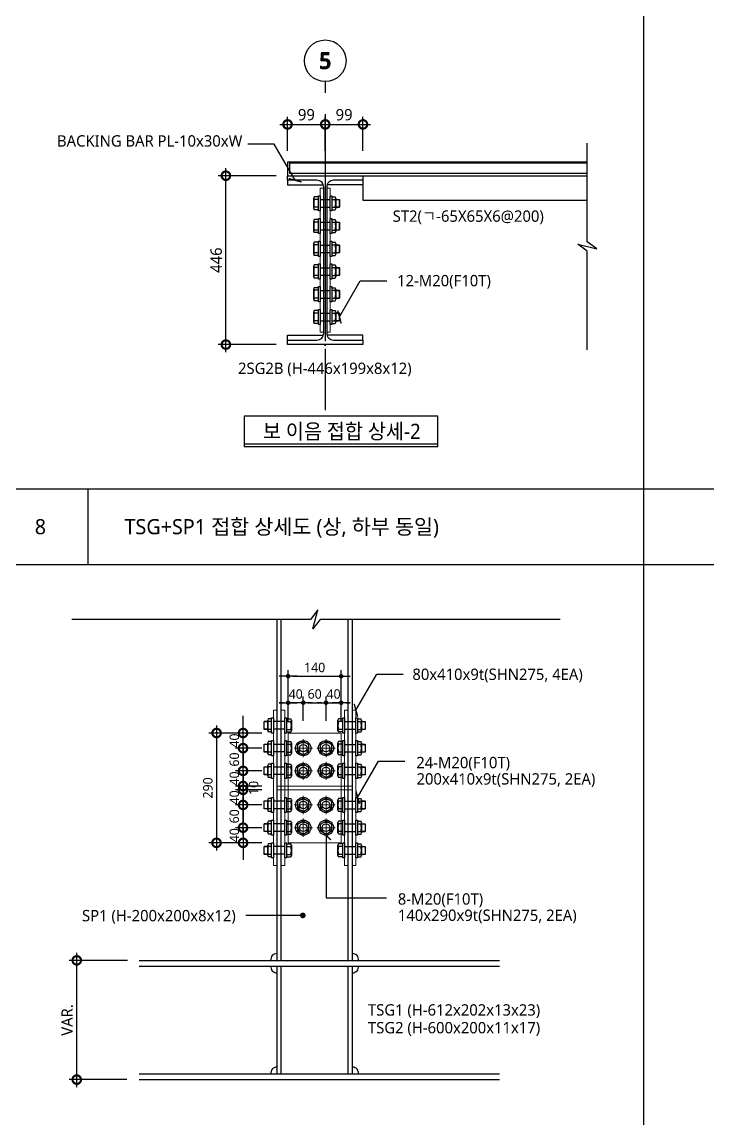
# Model space of a CAD drawing. Header units: millimetres. Extents: x 163207 to 170859, y 1699 to 7219.
# Drawn here: x 165001 to 166812, y 1699 to 4612 of the extents above; entities that cross this region are included whole.
import ezdxf
from ezdxf.enums import TextEntityAlignment as Align
from ezdxf.lldxf.tags import DXFTag

# ---------------------------------------------------------------- set-up
doc = ezdxf.new("R2010")
doc.units = ezdxf.units.MM
doc.header["$LTSCALE"] = 10
doc.linetypes.add('CEN', pattern=[62, 60, -1, 0, -1])
doc.layers.get('DEFPOINTS').update_dxf_attribs({"color": 137})
for name, color, linetype in [('0-S-col', 4, 'Continuous'), ('10-3DIM', 3, 'Continuous'), ('1CEN', 1, 'CEN'), ('3STL', 3, 'Continuous'), ('A-ELE9', 9, 'Continuous'), ('AA-XXXX', 2, 'Continuous'), ('AS-STEL', 2, 'Continuous'), ('CSA_STEEL', 4, 'Continuous'), ('DIM', 7, 'Continuous'), ('DIM-INT', 7, 'Continuous'), ('ELE-5', 5, 'Continuous'), ('ELE-8', 8, 'Continuous'), ('FI', 6, 'Continuous'), ('FORM', 7, 'Continuous'), ('SYM', 6, 'Continuous'), ('SYM-BUB', 3, 'Continuous'), ('SYM-LEAD', 6, 'Continuous'), ('TEXT', 3, 'Continuous'), ('TEXT-title', 2, 'Continuous')]:
    doc.layers.add(name, color=color, linetype=linetype)
for name, color, linetype, lineweight in [('Anchor Bolt-Center', 16, 'DASHDOTDOT0', 0), ('Plate', 3, 'Continuous', 0), ('Steel-Hidden', 2, 'DASHED0', 0)]:
    doc.layers.add(name, color=color, linetype=linetype, lineweight=lineweight)
doc.styles.add('$0$스타일1', font='malgun.ttf')
doc.styles.add('Cell Head', font='malgun.ttf')
doc.styles.add('HB-tx', font='malgun.ttf', dxfattribs={"width": 0.95})
doc.styles.add('s1', font='malgun.ttf')
doc.styles.add('스타일1', font='malgun.ttf')
doc.styles.add('스타일2', font='malgunbd.ttf')
tags = doc.linetypes.add('DASHDOTDOT0', pattern=[1, 0.3, -0.23, 0, -0.24, 0, -0.23]).pattern_tags.tags
tags[14:15] = [DXFTag(74, 4), DXFTag(75, 0), DXFTag(340, '0'), DXFTag(46, 0.0), DXFTag(50, 0.0), DXFTag(44, 0.0), DXFTag(45, 0.0)]
tags[12:13] = [DXFTag(74, 4), DXFTag(75, 0), DXFTag(340, '0'), DXFTag(46, 0.0), DXFTag(50, 0.0), DXFTag(44, 0.0), DXFTag(45, 0.0)]
tags[10:11] = [DXFTag(74, 4), DXFTag(75, 0), DXFTag(340, '0'), DXFTag(46, 0.0), DXFTag(50, 0.0), DXFTag(44, 0.0), DXFTag(45, 0.0)]
tags[8:9] = [DXFTag(74, 4), DXFTag(75, 0), DXFTag(340, '0'), DXFTag(46, 0.0), DXFTag(50, 0.0), DXFTag(44, 0.0), DXFTag(45, 0.0)]
tags[6:7] = [DXFTag(74, 4), DXFTag(75, 0), DXFTag(340, '0'), DXFTag(46, 0.0), DXFTag(50, 0.0), DXFTag(44, 0.0), DXFTag(45, 0.0)]
tags[4:5] = [DXFTag(74, 4), DXFTag(75, 0), DXFTag(340, '0'), DXFTag(46, 0.0), DXFTag(50, 0.0), DXFTag(44, 0.0), DXFTag(45, 0.0)]
tags = doc.linetypes.add('DASHED0', pattern=[1, 0.5, -0.5]).pattern_tags.tags
tags[6:7] = [DXFTag(74, 4), DXFTag(75, 0), DXFTag(340, '0'), DXFTag(46, 0.0), DXFTag(50, 0.0), DXFTag(44, 0.0), DXFTag(45, 0.0)]
tags[4:5] = [DXFTag(74, 4), DXFTag(75, 0), DXFTag(340, '0'), DXFTag(46, 0.0), DXFTag(50, 0.0), DXFTag(44, 0.0), DXFTag(45, 0.0)]
doc.dimstyles.new('10_GAUN_S', dxfattribs={"dimscale": 100, "dimtxt": 2.5, "dimasz": 1.2, "dimexe": 1.6, "dimexo": 3.2, "dimgap": 1, "dimtad": 1, "dimdec": 0, "dimzin": 0, "dimdsep": 46, "dimtxsty": '스타일1', "dimblk": 'DOT_L', "dimcen": 1, "dimdle": 2, "dimclrd": 7, "dimclre": 7, "dimclrt": 256, "dimadec": 0, "dimazin": 0, "dimtfac": 1, "dimtdec": 0, "dimtix": 1, "dimtmove": 2, "dimatfit": 3, "dimldrblk": 'DOT_L', "dimfxl": 1, "dimtolj": 1, "dimtzin": 0, "dimarcsym": 0})
doc.dimstyles.new('CJA', dxfattribs={"dimscale": 300, "dimtxt": 2.7, "dimasz": 1, "dimexe": 2, "dimexo": 3, "dimgap": 1, "dimtad": 1, "dimdec": 0, "dimzin": 1, "dimdsep": 46, "dimlunit": 6, "dimtxsty": '$0$스타일1', "dimblk": 'CJDOT', "dimcen": 0.09, "dimdle": 1, "dimclrd": 256, "dimclre": 256, "dimclrt": 3, "dimadec": 0, "dimazin": 0, "dimtfac": 1, "dimtdec": 0, "dimtix": 1, "dimtmove": 2, "dimatfit": 3, "dimldrblk": 'CJDOT', "dimfxl": 1, "dimtolj": 1, "dimtzin": 1, "dimarcsym": 0})
doc.dimstyles.new('DIM-QD 1', dxfattribs={"dimtxt": 3, "dimasz": 1.5, "dimexe": 1, "dimexo": 0, "dimgap": 1, "dimtad": 1, "dimdec": 3, "dimdsep": 46, "dimlunit": 6, "dimtxsty": '$0$스타일1', "dimblk1": 'ARCHTICK', "dimblk2": 'ARCHTICK', "dimsah": 1, "dimcen": 0, "dimclrd": 256, "dimclre": 256, "dimclrt": 3, "dimazin": 2, "dimtfac": 1, "dimtdec": 3, "dimtix": 1, "dimtmove": 2, "dimatfit": 3, "dimldrblk": 'ARCHTICK', "dimfxl": 1, "dimtolj": 1, "dimtzin": 0, "dimarcsym": 0})

# ---------------------------------------------------------------- blocks, each defined once
blk = doc.blocks.new('_ARCHTICK')
at = {"color": 0, "linetype": 'ByBlock', "const_width": 0.15}
blk.add_lwpolyline([(-0.5, -0.5), (0.5, 0.5)], dxfattribs=at)
blk = doc.blocks.new('NEW_BUB')
at = {"layer": 'SYM-BUB', "color": 6}
blk.add_line((0, 3), (0, 0), dxfattribs=at)
blk.add_circle((0, 8.5), 5.5, dxfattribs=at)
at = {"layer": 'SYM-BUB', "color": 3, "style": '스타일2'}
blk.add_attdef('X', text='', height=4.5, dxfattribs=at).set_placement((0, 8.5), align=Align.MIDDLE)
blk = doc.blocks.new('_DotSmall')
at = {"color": 0, "linetype": 'ByBlock', "const_width": 0.5}
blk.add_lwpolyline([(-0.0625, 0, 1), (0.0625, 0, 1)], format="xyb", close=True, dxfattribs=at)
blk = doc.blocks.new('*D80')
at = {"layer": 'DEFPOINTS', "color": 0, "transparency": 16777216}
for p in [(165901, 4341.7), (165801.5, 4242.2), (165901, 4242.2)]:
    blk.add_point(p, dxfattribs=at)
at = {"layer": 'DIM', "color": 7, "lineweight": -2, "transparency": 16777216}
for p, q in [((165781.5, 4341.7), (165921, 4341.7)), ((165801.5, 4272.2), (165801.5, 4361.7)), ((165901, 4272.2), (165901, 4361.7))]:
    blk.add_line(p, q, dxfattribs=at)
at = {"layer": 'DIM', "color": 7, "lineweight": -2, "transparency": 16777216, "xscale": 45, "yscale": 45, "zscale": 45, "rotation": 180}
blk.add_blockref('_DotSmall', (165801.5, 4341.7), dxfattribs=at)
at = {"layer": 'DIM', "color": 7, "lineweight": -2, "transparency": 16777216, "xscale": 45, "yscale": 45, "zscale": 45}
blk.add_blockref('_DotSmall', (165901, 4341.7), dxfattribs=at)
at = {"layer": 'DIM', "color": 3, "transparency": 16777216, "insert": (165851.2, 4367.2), "char_height": 30, "attachment_point": 5, "line_spacing_factor": 1.666667, "style": '스타일1'}
blk.add_mtext('\\A1;99', dxfattribs=at)
blk = doc.blocks.new('CJDOT')
blk.add_line((-2, 0), (2, 0))
at = {"const_width": 0.5}
blk.add_lwpolyline([(-0.25, 0, 1), (0.25, 0, 1)], format="xyb", close=True, dxfattribs=at)
blk = doc.blocks.new('*D81')
at = {"layer": 'DEFPOINTS', "color": 0, "transparency": 16777216}
for p in [(165801.5, 4341.7), (165702, 4242.2), (165801.5, 4242.2)]:
    blk.add_point(p, dxfattribs=at)
at = {"layer": 'DIM', "color": 7, "lineweight": -2, "transparency": 16777216}
for p, q in [((165682, 4341.7), (165821.5, 4341.7)), ((165702, 4272.2), (165702, 4361.7)), ((165801.5, 4272.2), (165801.5, 4361.7))]:
    blk.add_line(p, q, dxfattribs=at)
at = {"layer": 'DIM', "color": 7, "lineweight": -2, "transparency": 16777216, "xscale": 45, "yscale": 45, "zscale": 45, "rotation": 180}
blk.add_blockref('_DotSmall', (165702, 4341.7), dxfattribs=at)
at = {"layer": 'DIM', "color": 7, "lineweight": -2, "transparency": 16777216, "xscale": 45, "yscale": 45, "zscale": 45}
blk.add_blockref('_DotSmall', (165801.5, 4341.7), dxfattribs=at)
at = {"layer": 'DIM', "color": 3, "transparency": 16777216, "insert": (165751.7, 4367.2), "char_height": 30, "attachment_point": 5, "line_spacing_factor": 1.666667, "style": '스타일1'}
blk.add_mtext('\\A1;99', dxfattribs=at)
blk = doc.blocks.new('*D91')
at = {"layer": 'DEFPOINTS', "color": 0, "transparency": 16777216}
for p in [(165539.2, 4206.2), (165702, 4206.2), (165702, 3760.2)]:
    blk.add_point(p, dxfattribs=at)
at = {"layer": 'DIM', "color": 7, "lineweight": -2, "transparency": 16777216}
for p, q in [((165539.2, 3740.2), (165539.2, 4226.2)), ((165672, 4206.2), (165519.2, 4206.2)), ((165672, 3760.2), (165519.2, 3760.2))]:
    blk.add_line(p, q, dxfattribs=at)
at = {"layer": 'DIM', "color": 7, "lineweight": -2, "transparency": 16777216, "xscale": 45, "yscale": 45, "zscale": 45}
for p, rotation in [((165539.2, 4206.2), 90), ((165539.2, 3760.2), 270)]:
    blk.add_blockref('_DotSmall', p, dxfattribs=dict(at, rotation=rotation))
at = {"layer": 'DIM', "color": 3, "transparency": 16777216, "insert": (165513.7, 3983.2), "char_height": 30, "attachment_point": 5, "rotation": 90, "line_spacing_factor": 1.666667, "style": '스타일1'}
blk.add_mtext('\\A1;446', dxfattribs=at)
blk = doc.blocks.new('HEADED_HT_BOLT-HEAD-M20')
for p, q in [((-20, 0), (-20, 4.5)), ((-20, 4.5), (20, 4.5)), ((20, 0), (-20, 0)), ((-17.3, 4.5), (-17.3, 16.2)), ((-17.3, 4.5), (17.3, 4.5)), ((-13.9, 17.5), (13.9, 17.5)), ((-10.4, 4.5), (-10.4, 16.2)), ((10.4, 4.5), (10.4, 16.2)), ((17.3, 4.5), (17.3, 16.2)), ((20, 4.5), (20, 0))]:
    blk.add_line(p, q)
for centre, radius, start, end in [((-13.9, 12.2), 5.27, 48.86, 131.14), ((0, -24.7), 42.2, 75.7395, 104.2605), ((13.9, 12.2), 5.27, 48.86, 131.14)]:
    blk.add_arc(centre, radius, start, end)
blk = doc.blocks.new('HEADED_HT_BOLT-TAIL-M20')
for p, q in [((-20, 0), (-20, 4.5)), ((-20, 4.5), (20, 4.5)), ((20, 0), (-20, 0)), ((-17.3, 4.5), (-17.3, 13.5)), ((-17.3, 4.5), (17.3, 4.5)), ((-13.9, 14.5), (13.9, 14.5)), ((-10.5, 24), (-10, 24.5)), ((-10.5, 14.5), (-10.5, 24)), ((-10.5, 24), (10.5, 24)), ((-10.4, 4.5), (-10.4, 13.5)), ((-10, 24.5), (10, 24.5)), ((-10, 14.5), (-10, 24.5)), ((10, 24.5), (10.5, 24)), ((10, 14.5), (10, 24.5)), ((10.4, 4.5), (10.4, 13.5)), ((10.5, 24), (10.5, 14.5)), ((17.3, 4.5), (17.3, 13.5)), ((20, 4.5), (20, 0))]:
    blk.add_line(p, q)
for centre, radius, start, end in [((-13.9, 8), 6.5, 57.7958, 122.2042), ((0, -40), 54.5, 79.0073, 100.9927), ((13.9, 8), 6.5, 57.7958, 122.2042)]:
    blk.add_arc(centre, radius, start, end)
blk = doc.blocks.new('HEADED_HT_BOLT-PLAN-M20F10T')
blk.add_lwpolyline([(0, 17.3), (-15, 8.7), (-15, -8.7), (0, -17.3), (15, -8.7), (15, 8.7), (0, 17.3)])
at = {"color": 8, "true_color": 0x808080}
blk.add_circle((0, 0), 20, dxfattribs=at)
blk.add_circle((0, 0), 10)
for start, end in [(75, 105), (195, 225), (315, 345)]:
    blk.add_arc((0, 0), 13.7, start, end)
at = {"layer": 'Anchor Bolt-Center'}
for p, q in [((-24, 0), (24, 0)), ((0, 24), (0, -24))]:
    blk.add_line(p, q, dxfattribs=at)
blk = doc.blocks.new('DOT_L')
at = {"color": 7}
blk.add_line((-2, 0), (2, 0), dxfattribs=at)
at = {"color": 7, "const_width": 0.5}
blk.add_lwpolyline([(-0.25, 0, 1), (0.25, 0, 1)], format="xyb", close=True, dxfattribs=at)
blk = doc.blocks.new('*D93')
at = {"layer": '10-3DIM', "color": 7, "lineweight": -2, "transparency": 16777216}
for p, q in [((165703.5, 2766.4), (165703.5, 2830.4)), ((165743.5, 2766.4), (165743.5, 2830.4)), ((165691.5, 2814.4), (165679.5, 2814.4)), ((165743.5, 2814.4), (165703.5, 2814.4)), ((165755.5, 2814.4), (165767.5, 2814.4))]:
    blk.add_line(p, q, dxfattribs=at)
at = {"layer": 'DEFPOINTS', "color": 0, "transparency": 16777216}
for p in [(165703.5, 2814.4), (165703.5, 2734.4), (165743.5, 2734.4)]:
    blk.add_point(p, dxfattribs=at)
at = {"layer": '10-3DIM', "color": 7, "lineweight": -2, "transparency": 16777216, "xscale": 12, "yscale": 12, "zscale": 12}
blk.add_blockref('DOT_L', (165703.5, 2814.4), dxfattribs=at)
at = {"layer": '10-3DIM', "color": 7, "lineweight": -2, "transparency": 16777216, "xscale": 12, "yscale": 12, "zscale": 12, "rotation": 180}
blk.add_blockref('DOT_L', (165743.5, 2814.4), dxfattribs=at)
at = {"layer": '10-3DIM', "transparency": 16777216, "insert": (165723.5, 2837.3), "char_height": 25, "attachment_point": 5, "style": '스타일1'}
blk.add_mtext('\\A1;40', dxfattribs=at)
blk = doc.blocks.new('*D94')
at = {"layer": '10-3DIM', "color": 7, "lineweight": -2, "transparency": 16777216}
for p, q in [((165743.5, 2766.4), (165743.5, 2830.4)), ((165803.5, 2766.4), (165803.5, 2830.4)), ((165755.5, 2814.4), (165791.5, 2814.4))]:
    blk.add_line(p, q, dxfattribs=at)
at = {"layer": 'DEFPOINTS', "color": 0, "transparency": 16777216}
for p in [(165803.5, 2814.4), (165743.5, 2734.4), (165803.5, 2734.4)]:
    blk.add_point(p, dxfattribs=at)
at = {"layer": '10-3DIM', "color": 7, "lineweight": -2, "transparency": 16777216, "xscale": 12, "yscale": 12, "zscale": 12, "rotation": 180}
blk.add_blockref('DOT_L', (165743.5, 2814.4), dxfattribs=at)
at = {"layer": '10-3DIM', "color": 7, "lineweight": -2, "transparency": 16777216, "xscale": 12, "yscale": 12, "zscale": 12}
blk.add_blockref('DOT_L', (165803.5, 2814.4), dxfattribs=at)
at = {"layer": '10-3DIM', "transparency": 16777216, "insert": (165773.5, 2837.3), "char_height": 25, "attachment_point": 5, "style": '스타일1'}
blk.add_mtext('\\A1;60', dxfattribs=at)
blk = doc.blocks.new('*D95')
at = {"layer": '10-3DIM', "color": 7, "lineweight": -2, "transparency": 16777216}
for p, q in [((165803.5, 2766.4), (165803.5, 2830.4)), ((165843.5, 2766.4), (165843.5, 2830.4)), ((165791.5, 2814.4), (165779.5, 2814.4)), ((165803.5, 2814.4), (165843.5, 2814.4)), ((165855.5, 2814.4), (165867.5, 2814.4))]:
    blk.add_line(p, q, dxfattribs=at)
at = {"layer": 'DEFPOINTS', "color": 0, "transparency": 16777216}
for p in [(165843.5, 2814.4), (165803.5, 2734.4), (165843.5, 2734.4)]:
    blk.add_point(p, dxfattribs=at)
at = {"layer": '10-3DIM', "color": 7, "lineweight": -2, "transparency": 16777216, "xscale": 12, "yscale": 12, "zscale": 12}
blk.add_blockref('DOT_L', (165803.5, 2814.4), dxfattribs=at)
at = {"layer": '10-3DIM', "color": 7, "lineweight": -2, "transparency": 16777216, "xscale": 12, "yscale": 12, "zscale": 12, "rotation": 180}
blk.add_blockref('DOT_L', (165843.5, 2814.4), dxfattribs=at)
at = {"layer": '10-3DIM', "transparency": 16777216, "insert": (165823.5, 2837.3), "char_height": 25, "attachment_point": 5, "style": '스타일1'}
blk.add_mtext('\\A1;40', dxfattribs=at)
blk = doc.blocks.new('*D96')
at = {"layer": '10-3DIM', "color": 7, "lineweight": -2, "transparency": 16777216}
for p, q in [((165703.5, 2766.4), (165703.5, 2900.4)), ((165715.5, 2884.4), (165831.5, 2884.4)), ((165843.5, 2766.4), (165843.5, 2900.4))]:
    blk.add_line(p, q, dxfattribs=at)
at = {"layer": 'DEFPOINTS', "color": 0, "transparency": 16777216}
for p in [(165843.5, 2884.4), (165703.5, 2734.4), (165843.5, 2734.4)]:
    blk.add_point(p, dxfattribs=at)
at = {"layer": '10-3DIM', "color": 7, "lineweight": -2, "transparency": 16777216, "xscale": 12, "yscale": 12, "zscale": 12, "rotation": 180}
blk.add_blockref('DOT_L', (165703.5, 2884.4), dxfattribs=at)
at = {"layer": '10-3DIM', "color": 7, "lineweight": -2, "transparency": 16777216, "xscale": 12, "yscale": 12, "zscale": 12}
blk.add_blockref('DOT_L', (165843.5, 2884.4), dxfattribs=at)
at = {"layer": '10-3DIM', "transparency": 16777216, "insert": (165773.5, 2907.4), "char_height": 25, "attachment_point": 5, "style": '스타일1'}
blk.add_mtext('\\A1;140', dxfattribs=at)
blk = doc.blocks.new('*D97')
at = {"layer": 'DEFPOINTS', "color": 0, "transparency": 16777216}
for p in [(165664.5, 2634.4), (165584.5, 2594.4), (165664.5, 2594.4)]:
    blk.add_point(p, dxfattribs=at)
at = {"layer": 'DIM-INT', "color": 7, "lineweight": -2, "transparency": 16777216}
for p, q in [((165584.5, 2634.4), (165584.5, 2679.4)), ((165634.5, 2634.4), (165564.5, 2634.4)), ((165584.5, 2634.4), (165584.5, 2594.4)), ((165634.5, 2594.4), (165564.5, 2594.4)), ((165584.5, 2594.4), (165584.5, 2549.4))]:
    blk.add_line(p, q, dxfattribs=at)
at = {"layer": 'DIM-INT', "color": 7, "lineweight": -2, "transparency": 16777216, "xscale": 45, "yscale": 45, "zscale": 45}
for p, rotation in [((165584.5, 2634.4), 270), ((165584.5, 2594.4), 90)]:
    blk.add_blockref('_DotSmall', p, dxfattribs=dict(at, rotation=rotation))
at = {"layer": 'DIM-INT', "color": 3, "transparency": 16777216, "insert": (165561.6, 2614.4), "char_height": 25, "attachment_point": 5, "rotation": 90, "style": '스타일1'}
blk.add_mtext('\\A1;40', dxfattribs=at)
blk = doc.blocks.new('*D98')
at = {"layer": 'DEFPOINTS', "color": 0, "transparency": 16777216}
for p in [(165584.5, 2694.4), (165664.5, 2694.4), (165664.5, 2634.4)]:
    blk.add_point(p, dxfattribs=at)
at = {"layer": 'DIM-INT', "color": 7, "lineweight": -2, "transparency": 16777216}
for p, q in [((165584.5, 2614.4), (165584.5, 2714.4)), ((165634.5, 2694.4), (165564.5, 2694.4)), ((165634.5, 2634.4), (165564.5, 2634.4))]:
    blk.add_line(p, q, dxfattribs=at)
at = {"layer": 'DIM-INT', "color": 7, "lineweight": -2, "transparency": 16777216, "xscale": 45, "yscale": 45, "zscale": 45}
for p, rotation in [((165584.5, 2694.4), 90), ((165584.5, 2634.4), 270)]:
    blk.add_blockref('_DotSmall', p, dxfattribs=dict(at, rotation=rotation))
at = {"layer": 'DIM-INT', "color": 3, "transparency": 16777216, "insert": (165561.6, 2664.4), "char_height": 25, "attachment_point": 5, "rotation": 90, "style": '스타일1'}
blk.add_mtext('\\A1;60', dxfattribs=at)
blk = doc.blocks.new('*D99')
at = {"layer": 'DEFPOINTS', "color": 0, "transparency": 16777216}
for p in [(165584.5, 2734.4), (165664.5, 2734.4), (165664.5, 2694.4)]:
    blk.add_point(p, dxfattribs=at)
at = {"layer": 'DIM-INT', "color": 7, "lineweight": -2, "transparency": 16777216}
for p, q in [((165584.5, 2734.4), (165584.5, 2779.4)), ((165634.5, 2734.4), (165564.5, 2734.4)), ((165584.5, 2694.4), (165584.5, 2734.4)), ((165634.5, 2694.4), (165564.5, 2694.4)), ((165584.5, 2694.4), (165584.5, 2649.4))]:
    blk.add_line(p, q, dxfattribs=at)
at = {"layer": 'DIM-INT', "color": 7, "lineweight": -2, "transparency": 16777216, "xscale": 45, "yscale": 45, "zscale": 45}
for p, rotation in [((165584.5, 2734.4), 270), ((165584.5, 2694.4), 90)]:
    blk.add_blockref('_DotSmall', p, dxfattribs=dict(at, rotation=rotation))
at = {"layer": 'DIM-INT', "color": 3, "transparency": 16777216, "insert": (165561.6, 2714.4), "char_height": 25, "attachment_point": 5, "rotation": 90, "style": '스타일1'}
blk.add_mtext('\\A1;40', dxfattribs=at)
blk = doc.blocks.new('*D100')
at = {"layer": 'DEFPOINTS', "color": 0, "transparency": 16777216}
for p in [(165664.5, 2734.4), (165514.5, 2444.4), (165664.5, 2444.4)]:
    blk.add_point(p, dxfattribs=at)
at = {"layer": 'DIM-INT', "color": 7, "lineweight": -2, "transparency": 16777216}
for p, q in [((165514.5, 2754.4), (165514.5, 2424.4)), ((165634.5, 2734.4), (165494.5, 2734.4)), ((165634.5, 2444.4), (165494.5, 2444.4))]:
    blk.add_line(p, q, dxfattribs=at)
at = {"layer": 'DIM-INT', "color": 7, "lineweight": -2, "transparency": 16777216, "xscale": 45, "yscale": 45, "zscale": 45}
for p, rotation in [((165514.5, 2734.4), 90), ((165514.5, 2444.4), 270)]:
    blk.add_blockref('_DotSmall', p, dxfattribs=dict(at, rotation=rotation))
at = {"layer": 'DIM-INT', "color": 3, "transparency": 16777216, "insert": (165491.6, 2589.4), "char_height": 25, "attachment_point": 5, "rotation": 90, "style": '스타일1'}
blk.add_mtext('\\A1;290', dxfattribs=at)
blk = doc.blocks.new('*D101')
at = {"layer": 'DEFPOINTS', "color": 0, "transparency": 16777216}
for p in [(165664.5, 2484.4), (165584.5, 2444.4), (165664.5, 2444.4)]:
    blk.add_point(p, dxfattribs=at)
at = {"layer": 'DIM-INT', "color": 7, "lineweight": -2, "transparency": 16777216}
for p, q in [((165584.5, 2484.4), (165584.5, 2529.4)), ((165634.5, 2484.4), (165564.5, 2484.4)), ((165584.5, 2484.4), (165584.5, 2444.4)), ((165634.5, 2444.4), (165564.5, 2444.4)), ((165584.5, 2444.4), (165584.5, 2399.4))]:
    blk.add_line(p, q, dxfattribs=at)
at = {"layer": 'DIM-INT', "color": 7, "lineweight": -2, "transparency": 16777216, "xscale": 45, "yscale": 45, "zscale": 45}
for p, rotation in [((165584.5, 2484.4), 270), ((165584.5, 2444.4), 90)]:
    blk.add_blockref('_DotSmall', p, dxfattribs=dict(at, rotation=rotation))
at = {"layer": 'DIM-INT', "color": 3, "transparency": 16777216, "insert": (165561.6, 2464.4), "char_height": 25, "attachment_point": 5, "rotation": 90, "style": '스타일1'}
blk.add_mtext('\\A1;40', dxfattribs=at)
blk = doc.blocks.new('*D102')
at = {"layer": 'DEFPOINTS', "color": 0, "transparency": 16777216}
for p in [(165584.5, 2544.4), (165664.5, 2544.4), (165664.5, 2484.4)]:
    blk.add_point(p, dxfattribs=at)
at = {"layer": 'DIM-INT', "color": 7, "lineweight": -2, "transparency": 16777216}
for p, q in [((165584.5, 2464.4), (165584.5, 2564.4)), ((165634.5, 2544.4), (165564.5, 2544.4)), ((165634.5, 2484.4), (165564.5, 2484.4))]:
    blk.add_line(p, q, dxfattribs=at)
at = {"layer": 'DIM-INT', "color": 7, "lineweight": -2, "transparency": 16777216, "xscale": 45, "yscale": 45, "zscale": 45}
for p, rotation in [((165584.5, 2544.4), 90), ((165584.5, 2484.4), 270)]:
    blk.add_blockref('_DotSmall', p, dxfattribs=dict(at, rotation=rotation))
at = {"layer": 'DIM-INT', "color": 3, "transparency": 16777216, "insert": (165561.6, 2514.4), "char_height": 25, "attachment_point": 5, "rotation": 90, "style": '스타일1'}
blk.add_mtext('\\A1;60', dxfattribs=at)
blk = doc.blocks.new('*D103')
at = {"layer": 'DEFPOINTS', "color": 0, "transparency": 16777216}
for p in [(165584.5, 2584.4), (165664.5, 2584.4), (165664.5, 2544.4)]:
    blk.add_point(p, dxfattribs=at)
at = {"layer": 'DIM-INT', "color": 7, "lineweight": -2, "transparency": 16777216}
for p, q in [((165584.5, 2584.4), (165584.5, 2629.4)), ((165634.5, 2584.4), (165564.5, 2584.4)), ((165584.5, 2544.4), (165584.5, 2584.4)), ((165634.5, 2544.4), (165564.5, 2544.4)), ((165584.5, 2544.4), (165584.5, 2499.4))]:
    blk.add_line(p, q, dxfattribs=at)
at = {"layer": 'DIM-INT', "color": 7, "lineweight": -2, "transparency": 16777216, "xscale": 45, "yscale": 45, "zscale": 45}
for p, rotation in [((165584.5, 2584.4), 270), ((165584.5, 2544.4), 90)]:
    blk.add_blockref('_DotSmall', p, dxfattribs=dict(at, rotation=rotation))
at = {"layer": 'DIM-INT', "color": 3, "transparency": 16777216, "insert": (165561.6, 2564.4), "char_height": 25, "attachment_point": 5, "rotation": 90, "style": '스타일1'}
blk.add_mtext('\\A1;40', dxfattribs=at)
blk = doc.blocks.new('*D104')
at = {"layer": 'DEFPOINTS', "color": 0, "transparency": 16777216}
for p in [(165584.5, 2594.4), (165664.5, 2594.4), (165664.5, 2584.4)]:
    blk.add_point(p, dxfattribs=at)
at = {"layer": 'DIM-INT', "color": 7, "lineweight": -2, "transparency": 16777216}
for p, q in [((165584.5, 2594.4), (165584.5, 2639.4)), ((165634.5, 2594.4), (165564.5, 2594.4)), ((165584.5, 2584.4), (165584.5, 2594.4)), ((165634.5, 2584.4), (165564.5, 2584.4)), ((165584.5, 2584.4), (165584.5, 2539.4))]:
    blk.add_line(p, q, dxfattribs=at)
at = {"layer": 'DIM-INT', "color": 7, "lineweight": -2, "transparency": 16777216, "xscale": 45, "yscale": 45, "zscale": 45}
for p, rotation in [((165584.5, 2594.4), 270), ((165584.5, 2584.4), 90)]:
    blk.add_blockref('_DotSmall', p, dxfattribs=dict(at, rotation=rotation))
at = {"layer": 'DIM-INT', "color": 3, "transparency": 16777216, "insert": (165612.5, 2589.4), "char_height": 25, "attachment_point": 5, "rotation": 90, "style": '스타일1'}
blk.add_mtext('\\A1;10', dxfattribs=at)
blk = doc.blocks.new('*D105')
at = {"layer": 'DEFPOINTS', "color": 0, "transparency": 16777216}
for p in [(165145.5, 2134), (165309.8, 2134), (165307.8, 1819)]:
    blk.add_point(p, dxfattribs=at)
at = {"layer": 'DIM', "color": 7, "lineweight": -2, "transparency": 16777216}
for p, q in [((165279.8, 2134), (165125.5, 2134)), ((165145.5, 1799), (165145.5, 2154)), ((165277.8, 1819), (165125.5, 1819))]:
    blk.add_line(p, q, dxfattribs=at)
at = {"layer": 'DIM', "color": 7, "lineweight": -2, "transparency": 16777216, "xscale": 45, "yscale": 45, "zscale": 45}
for p, rotation in [((165145.5, 2134), 90), ((165145.5, 1819), 270)]:
    blk.add_blockref('_DotSmall', p, dxfattribs=dict(at, rotation=rotation))
at = {"layer": 'DIM', "color": 3, "transparency": 16777216, "insert": (165120.3, 1976.5), "char_height": 30, "attachment_point": 5, "rotation": 90, "line_spacing_factor": 1.666667, "style": '스타일1'}
blk.add_mtext('\\A1;VAR.', dxfattribs=at)

msp = doc.modelspace()

# ---------------------------------------------------------------- linework, layer by layer
at = {"layer": '0-S-col', "color": 8}
for points in [[(165673.5, 3034.4), (165673.5, 2134)], [(165685.5, 2134), (165685.5, 3034.4)], [(165861.5, 3034.4), (165861.5, 2134)], [(165873.5, 2134), (165873.5, 3034.4)], [(165673.5, 2119), (165673.5, 1834)], [(165685.5, 1834), (165685.5, 2119)], [(165861.5, 2119), (165861.5, 1834)], [(165873.5, 1834), (165873.5, 2119)]]:
    msp.add_lwpolyline(points, dxfattribs=at)
at = {"layer": '1CEN'}
msp.add_line((165801.5, 4369.1), (165801.5, 3586.7), dxfattribs=at)
at = {"layer": '3STL'}
for p, q in [((165309.8, 2134), (166261.6, 2134)), ((165309.8, 1819), (166261.6, 1819))]:
    msp.add_line(p, q, dxfattribs=at)
for points in [[(166493.4, 4212.2), (165708, 4212.2), (165708, 4242.2), (165702, 4242.2), (165702, 4206.2)], [(165702, 4206.2), (166493.4, 4206.2)]]:
    msp.add_lwpolyline(points, dxfattribs=at)
msp.add_lwpolyline([(165702, 4194.2), (165702, 4206.2), (165901, 4206.2), (165901, 4194.2), (165823.5, 4194.2, 0.414214), (165805.5, 4176.2), (165805.5, 3790.2, 0.414214), (165823.5, 3772.2), (165901, 3772.2), (165901, 3760.2), (165702, 3760.2), (165702, 3772.2), (165779.5, 3772.2, 0.414214), (165797.5, 3790.2), (165797.5, 4176.2, 0.414214), (165779.5, 4194.2), (165702, 4194.2)], format="xyb", dxfattribs=at)
at = {"layer": 'A-ELE9', "color": 251}
for p, q in [((165309.8, 2119), (166261.6, 2119)), ((165309.8, 1834), (166261.6, 1834))]:
    msp.add_line(p, q, dxfattribs=at)
at = {"layer": 'AA-XXXX', "color": 4, "linetype": 'Continuous'}
for centre, start, end in [((165673.5, 2136.3), 90, 188.2132), ((165873.5, 2136.3), 351.7868, 90), ((165673.5, 2116.8), 171.7868, 270), ((165873.5, 2116.8), 270, 8.2132), ((165673.5, 1836.3), 90, 188.2132), ((165873.5, 1836.3), 351.7868, 90)]:
    msp.add_arc(centre, 15.7, start, end, dxfattribs=at)
at = {"layer": 'AS-STEL', "color": 4}
for p, q in [((165901, 4206.2), (165901, 4141.2)), ((165901, 4141.2), (166493.4, 4141.2))]:
    msp.add_line(p, q, dxfattribs=at)
at = {"layer": 'CSA_STEEL', "color": 4}
for points in [[(165702, 4194.2), (165702, 4194.2), (165702, 4181.7), (165796.6, 4181.7)], [(165901, 4194.2), (165901, 4194.2), (165901, 4181.7), (165806.3, 4181.7)], [(165702, 3772.2), (165702, 3772.2), (165702, 3784.7), (165796.6, 3784.7)], [(165901, 3772.2), (165901, 3772.2), (165901, 3784.7), (165806.3, 3784.7)]]:
    msp.add_lwpolyline(points, dxfattribs=at)
at = {"layer": 'DEFPOINTS'}
msp.add_lwpolyline([(165587.4, 3491.2), (166099.1, 3491.2), (166099.1, 3571.2), (165587.4, 3571.2)], close=True, dxfattribs=at)
at = {"layer": 'ELE-5'}
for p, q in [((165771, 4119.3), (165771, 4147)), ((165784, 4150.5), (165772.3, 4150.5)), ((165784, 4143.6), (165772.3, 4143.6)), ((165784, 4113.2), (165784, 4153.2)), ((165784, 4153.2), (165788.5, 4153.2)), ((165784, 4115.9), (165784, 4150.5)), ((165788.5, 4153.2), (165788.5, 4113.2)), ((165814.5, 4153.2), (165819, 4153.2)), ((165814.5, 4113.2), (165814.5, 4153.2)), ((165819, 4153.2), (165819, 4113.2)), ((165819, 4150.5), (165828, 4150.5)), ((165819, 4150.5), (165819, 4115.9)), ((165819, 4143.6), (165828, 4143.6)), ((165829, 4147), (165829, 4119.3)), ((165829, 4143.7), (165838.5, 4143.7)), ((165829, 4143.2), (165839, 4143.2)), ((165838.5, 4143.7), (165839, 4143.2)), ((165838.5, 4143.7), (165838.5, 4122.7)), ((165839, 4143.2), (165839, 4123.2)), ((165784, 4122.8), (165772.3, 4122.8)), ((165784, 4115.9), (165772.3, 4115.9)), ((165788.5, 4113.2), (165784, 4113.2)), ((165819, 4113.2), (165814.5, 4113.2)), ((165819, 4122.8), (165828, 4122.8)), ((165819, 4115.9), (165828, 4115.9)), ((165829, 4123.2), (165839, 4123.2)), ((165838.5, 4122.7), (165829, 4122.7)), ((165839, 4123.2), (165838.5, 4122.7)), ((165771, 4059.3), (165771, 4087)), ((165784, 4090.5), (165772.3, 4090.5)), ((165784, 4083.6), (165772.3, 4083.6)), ((165784, 4053.2), (165784, 4093.2)), ((165784, 4093.2), (165788.5, 4093.2)), ((165784, 4055.9), (165784, 4090.5)), ((165788.5, 4093.2), (165788.5, 4053.2)), ((165814.5, 4093.2), (165819, 4093.2)), ((165814.5, 4053.2), (165814.5, 4093.2)), ((165819, 4093.2), (165819, 4053.2)), ((165819, 4090.5), (165828, 4090.5)), ((165819, 4090.5), (165819, 4055.9)), ((165819, 4083.6), (165828, 4083.6)), ((165829, 4087), (165829, 4059.3)), ((165829, 4083.7), (165838.5, 4083.7)), ((165829, 4083.2), (165839, 4083.2)), ((165838.5, 4083.7), (165839, 4083.2)), ((165838.5, 4083.7), (165838.5, 4062.7)), ((165839, 4083.2), (165839, 4063.2)), ((165784, 4062.8), (165772.3, 4062.8)), ((165784, 4055.9), (165772.3, 4055.9)), ((165788.5, 4053.2), (165784, 4053.2)), ((165819, 4053.2), (165814.5, 4053.2)), ((165819, 4062.8), (165828, 4062.8)), ((165819, 4055.9), (165828, 4055.9)), ((165829, 4063.2), (165839, 4063.2)), ((165838.5, 4062.7), (165829, 4062.7)), ((165839, 4063.2), (165838.5, 4062.7)), ((165771, 3999.3), (165771, 4027)), ((165784, 4030.5), (165772.3, 4030.5)), ((165784, 4023.6), (165772.3, 4023.6)), ((165784, 3993.2), (165784, 4033.2)), ((165784, 4033.2), (165788.5, 4033.2)), ((165784, 3995.9), (165784, 4030.5)), ((165788.5, 4033.2), (165788.5, 3993.2)), ((165814.5, 4033.2), (165819, 4033.2)), ((165814.5, 3993.2), (165814.5, 4033.2)), ((165819, 4033.2), (165819, 3993.2)), ((165819, 4030.5), (165828, 4030.5)), ((165819, 4030.5), (165819, 3995.9)), ((165819, 4023.6), (165828, 4023.6)), ((165829, 4027), (165829, 3999.3)), ((165829, 4023.7), (165838.5, 4023.7)), ((165829, 4023.2), (165839, 4023.2)), ((165838.5, 4023.7), (165839, 4023.2)), ((165838.5, 4023.7), (165838.5, 4002.7)), ((165839, 4023.2), (165839, 4003.2)), ((165784, 4002.8), (165772.3, 4002.8)), ((165784, 3995.9), (165772.3, 3995.9)), ((165788.5, 3993.2), (165784, 3993.2)), ((165819, 3993.2), (165814.5, 3993.2)), ((165819, 4002.8), (165828, 4002.8)), ((165819, 3995.9), (165828, 3995.9)), ((165829, 4003.2), (165839, 4003.2)), ((165838.5, 4002.7), (165829, 4002.7)), ((165839, 4003.2), (165838.5, 4002.7)), ((165771, 3939.3), (165771, 3967)), ((165784, 3970.5), (165772.3, 3970.5)), ((165784, 3963.6), (165772.3, 3963.6)), ((165784, 3933.2), (165784, 3973.2)), ((165784, 3973.2), (165788.5, 3973.2)), ((165784, 3935.9), (165784, 3970.5)), ((165788.5, 3973.2), (165788.5, 3933.2)), ((165814.5, 3973.2), (165819, 3973.2)), ((165814.5, 3933.2), (165814.5, 3973.2)), ((165819, 3973.2), (165819, 3933.2)), ((165819, 3970.5), (165828, 3970.5)), ((165819, 3970.5), (165819, 3935.9)), ((165819, 3963.6), (165828, 3963.6)), ((165829, 3967), (165829, 3939.3)), ((165829, 3963.7), (165838.5, 3963.7)), ((165829, 3963.2), (165839, 3963.2)), ((165838.5, 3963.7), (165839, 3963.2)), ((165838.5, 3963.7), (165838.5, 3942.7)), ((165839, 3963.2), (165839, 3943.2)), ((165784, 3942.8), (165772.3, 3942.8)), ((165784, 3935.9), (165772.3, 3935.9)), ((165788.5, 3933.2), (165784, 3933.2)), ((165819, 3933.2), (165814.5, 3933.2)), ((165819, 3942.8), (165828, 3942.8)), ((165819, 3935.9), (165828, 3935.9)), ((165829, 3943.2), (165839, 3943.2)), ((165838.5, 3942.7), (165829, 3942.7)), ((165839, 3943.2), (165838.5, 3942.7)), ((165771, 3879.3), (165771, 3907)), ((165784, 3910.5), (165772.3, 3910.5)), ((165784, 3903.6), (165772.3, 3903.6)), ((165784, 3873.2), (165784, 3913.2)), ((165784, 3913.2), (165788.5, 3913.2)), ((165784, 3875.9), (165784, 3910.5)), ((165788.5, 3913.2), (165788.5, 3873.2)), ((165814.5, 3913.2), (165819, 3913.2)), ((165814.5, 3873.2), (165814.5, 3913.2)), ((165819, 3913.2), (165819, 3873.2)), ((165819, 3910.5), (165828, 3910.5)), ((165819, 3910.5), (165819, 3875.9)), ((165819, 3903.6), (165828, 3903.6)), ((165829, 3907), (165829, 3879.3)), ((165829, 3903.7), (165838.5, 3903.7)), ((165829, 3903.2), (165839, 3903.2)), ((165838.5, 3903.7), (165839, 3903.2)), ((165838.5, 3903.7), (165838.5, 3882.7)), ((165839, 3903.2), (165839, 3883.2)), ((165784, 3882.8), (165772.3, 3882.8)), ((165784, 3875.9), (165772.3, 3875.9)), ((165819, 3882.8), (165828, 3882.8)), ((165819, 3875.9), (165828, 3875.9)), ((165829, 3883.2), (165839, 3883.2)), ((165838.5, 3882.7), (165829, 3882.7)), ((165839, 3883.2), (165838.5, 3882.7)), ((165771, 3819.3), (165771, 3847)), ((165784, 3850.5), (165772.3, 3850.5)), ((165788.5, 3873.2), (165784, 3873.2)), ((165784, 3813.2), (165784, 3853.2)), ((165784, 3853.2), (165788.5, 3853.2)), ((165784, 3815.9), (165784, 3850.5)), ((165788.5, 3853.2), (165788.5, 3813.2)), ((165819, 3873.2), (165814.5, 3873.2)), ((165814.5, 3853.2), (165819, 3853.2)), ((165814.5, 3813.2), (165814.5, 3853.2)), ((165819, 3853.2), (165819, 3813.2)), ((165819, 3850.5), (165828, 3850.5)), ((165819, 3850.5), (165819, 3815.9)), ((165829, 3847), (165829, 3819.3)), ((165784, 3843.6), (165772.3, 3843.6)), ((165784, 3822.8), (165772.3, 3822.8)), ((165784, 3815.9), (165772.3, 3815.9)), ((165819, 3843.6), (165828, 3843.6)), ((165819, 3822.8), (165828, 3822.8)), ((165819, 3815.9), (165828, 3815.9)), ((165829, 3843.7), (165838.5, 3843.7)), ((165829, 3843.2), (165839, 3843.2)), ((165829, 3823.2), (165839, 3823.2)), ((165838.5, 3822.7), (165829, 3822.7)), ((165838.5, 3843.7), (165839, 3843.2)), ((165838.5, 3843.7), (165838.5, 3822.7)), ((165839, 3823.2), (165838.5, 3822.7)), ((165839, 3843.2), (165839, 3823.2)), ((165788.5, 3813.2), (165784, 3813.2)), ((165819, 3813.2), (165814.5, 3813.2)), ((165694.5, 2764.4), (165664.5, 2764.4)), ((165694.5, 2744.4), (165664.5, 2744.4)), ((165852.5, 2764.4), (165882.5, 2764.4)), ((165852.5, 2744.4), (165882.5, 2744.4)), ((165694.5, 2704.4), (165664.5, 2704.4)), ((165694.5, 2684.4), (165664.5, 2684.4)), ((165852.5, 2704.4), (165882.5, 2704.4)), ((165852.5, 2684.4), (165882.5, 2684.4)), ((165694.5, 2644.4), (165664.5, 2644.4)), ((165694.5, 2624.4), (165664.5, 2624.4)), ((165852.5, 2644.4), (165882.5, 2644.4)), ((165852.5, 2624.4), (165882.5, 2624.4)), ((165694.5, 2554.4), (165664.5, 2554.4)), ((165694.5, 2534.4), (165664.5, 2534.4)), ((165852.5, 2554.4), (165882.5, 2554.4)), ((165852.5, 2534.4), (165882.5, 2534.4)), ((165694.5, 2494.4), (165664.5, 2494.4)), ((165852.5, 2494.4), (165882.5, 2494.4)), ((165694.5, 2474.4), (165664.5, 2474.4)), ((165852.5, 2474.4), (165882.5, 2474.4)), ((165694.5, 2434.4), (165664.5, 2434.4)), ((165852.5, 2434.4), (165882.5, 2434.4)), ((165694.5, 2414.4), (165664.5, 2414.4)), ((165852.5, 2414.4), (165882.5, 2414.4))]:
    msp.add_line(p, q, dxfattribs=at)
at = {"layer": 'ELE-5', "color": 5, "linetype": 'DASHED0'}
for p, q in [((165788.5, 4143.2), (165814.5, 4143.2)), ((165788.5, 4123.2), (165814.5, 4123.2)), ((165788.5, 4083.2), (165814.5, 4083.2)), ((165788.5, 4063.2), (165814.5, 4063.2)), ((165788.5, 4023.2), (165814.5, 4023.2)), ((165788.5, 4003.2), (165814.5, 4003.2)), ((165788.5, 3963.2), (165814.5, 3963.2)), ((165788.5, 3943.2), (165814.5, 3943.2)), ((165788.5, 3903.2), (165814.5, 3903.2)), ((165788.5, 3883.2), (165814.5, 3883.2)), ((165788.5, 3843.2), (165814.5, 3843.2)), ((165788.5, 3823.2), (165814.5, 3823.2))]:
    msp.add_line(p, q, dxfattribs=at)
at = {"layer": 'ELE-5'}
for centre, radius, start, end in [((165776.2, 4147), 5.27, 138.86, 221.14), ((165813.2, 4133.2), 42.2, 165.7395, 194.2605), ((165822.5, 4147), 6.5, 327.7958, 32.2042), ((165774.5, 4133.2), 54.5, 349.0073, 10.9927), ((165776.2, 4119.3), 5.27, 138.86, 221.14), ((165822.5, 4119.3), 6.5, 327.7958, 32.2042), ((165776.2, 4087), 5.27, 138.86, 221.14), ((165813.2, 4073.2), 42.2, 165.7395, 194.2605), ((165822.5, 4087), 6.5, 327.7958, 32.2042), ((165774.5, 4073.2), 54.5, 349.0073, 10.9927), ((165776.2, 4059.3), 5.27, 138.86, 221.14), ((165822.5, 4059.3), 6.5, 327.7958, 32.2042), ((165776.2, 4027), 5.27, 138.86, 221.14), ((165813.2, 4013.2), 42.2, 165.7395, 194.2605), ((165822.5, 4027), 6.5, 327.7958, 32.2042), ((165774.5, 4013.2), 54.5, 349.0073, 10.9927), ((165776.2, 3999.3), 5.27, 138.86, 221.14), ((165822.5, 3999.3), 6.5, 327.7958, 32.2042), ((165776.2, 3967), 5.27, 138.86, 221.14), ((165813.2, 3953.2), 42.2, 165.7395, 194.2605), ((165822.5, 3967), 6.5, 327.7958, 32.2042), ((165774.5, 3953.2), 54.5, 349.0073, 10.9927), ((165776.2, 3939.3), 5.27, 138.86, 221.14), ((165822.5, 3939.3), 6.5, 327.7958, 32.2042), ((165776.2, 3907), 5.27, 138.86, 221.14), ((165813.2, 3893.2), 42.2, 165.7395, 194.2605), ((165822.5, 3907), 6.5, 327.7958, 32.2042), ((165774.5, 3893.2), 54.5, 349.0073, 10.9927), ((165776.2, 3879.3), 5.27, 138.86, 221.14), ((165822.5, 3879.3), 6.5, 327.7958, 32.2042), ((165776.2, 3847), 5.27, 138.86, 221.14), ((165822.5, 3847), 6.5, 327.7958, 32.2042), ((165813.2, 3833.2), 42.2, 165.7395, 194.2605), ((165776.2, 3819.3), 5.27, 138.86, 221.14), ((165774.5, 3833.2), 54.5, 349.0073, 10.9927), ((165822.5, 3819.3), 6.5, 327.7958, 32.2042)]:
    msp.add_arc(centre, radius, start, end, dxfattribs=at)
at = {"layer": 'ELE-8', "color": 252}
msp.add_lwpolyline([(166493.4, 4239.2), (165708, 4239.2)], dxfattribs=at)
at = {"layer": 'FI', "color": 252}
msp.add_lwpolyline([(166493.4, 4242.2), (165708, 4242.2)], dxfattribs=at)
at = {"layer": 'FORM', "color": 3}
msp.add_line((166642, 7219.3), (166642, 1699.3), dxfattribs=at)
at = {"layer": 'FORM', "color": 3, "ltscale": 0.3}
msp.add_line((163207, 3379.3), (170077, 3379.3), dxfattribs=at)
at = {"layer": 'FORM', "color": 4, "ltscale": 0.3}
for p, q in [((165174.5, 3379.3), (165174.5, 3179.3)), ((163207, 3179.3), (170077, 3179.3))]:
    msp.add_line(p, q, dxfattribs=at)
at = {"layer": 'Plate'}
for p, q in [((165703.5, 2594.4), (165673.5, 2594.4)), ((165873.5, 2594.4), (165843.5, 2594.4)), ((165703.5, 2584.4), (165673.5, 2584.4)), ((165873.5, 2584.4), (165843.5, 2584.4))]:
    msp.add_line(p, q, dxfattribs=at)
for points in [[(165797.5, 3793.2), (165788.5, 3793.2), (165788.5, 4173.2), (165797.5, 4173.2)], [(165805.5, 4173.2), (165814.5, 4173.2), (165814.5, 3793.2), (165805.5, 3793.2)], [(165673.5, 2384.4), (165664.5, 2384.4), (165664.5, 2794.4), (165673.5, 2794.4)], [(165685.5, 2794.4), (165694.5, 2794.4), (165694.5, 2384.4), (165685.5, 2384.4)], [(165861.5, 2384.4), (165852.5, 2384.4), (165852.5, 2794.4), (165861.5, 2794.4)], [(165873.5, 2794.4), (165882.5, 2794.4), (165882.5, 2384.4), (165873.5, 2384.4)], [(165703.5, 2444.4), (165703.5, 2734.4), (165843.5, 2734.4), (165843.5, 2444.4), (165703.5, 2444.4)]]:
    msp.add_lwpolyline(points, dxfattribs=at)
at = {"layer": 'Steel-Hidden', "color": 3}
for p, q in [((165843.5, 2594.4), (165703.5, 2594.4)), ((165843.5, 2584.4), (165703.5, 2584.4))]:
    msp.add_line(p, q, dxfattribs=at)
at = {"layer": 'SYM'}
for points in [[(166493.4, 3746.2), (166493.4, 4006.8), (166468.4, 4025.4), (166518.4, 4012.9), (166493.4, 4031.7), (166493.4, 4292.2)], [(166421.3, 3034.4), (165787.8, 3034.4), (165769.1, 3009.4), (165781.6, 3059.4), (165762.9, 3034.4), (165132.7, 3034.4)]]:
    msp.add_lwpolyline(points, dxfattribs=at)
at = {"layer": 'TEXT-title', "color": 7}
for p, q in [((165587.4, 3498.2), (166099.1, 3498.2)), ((165587.4, 3491.2), (166099.1, 3491.2))]:
    msp.add_line(p, q, dxfattribs=at)

# ---------------------------------------------------------------- block references
at = {"layer": 'ELE-5'}
for name, p, rotation in [('HEADED_HT_BOLT-TAIL-M20', (165664.5, 2754.4), 90), ('HEADED_HT_BOLT-HEAD-M20', (165694.5, 2754.4), 270), ('HEADED_HT_BOLT-HEAD-M20', (165852.5, 2754.4), 90), ('HEADED_HT_BOLT-TAIL-M20', (165882.5, 2754.4), 270), ('HEADED_HT_BOLT-TAIL-M20', (165664.5, 2694.4), 90), ('HEADED_HT_BOLT-HEAD-M20', (165694.5, 2694.4), 270), ('HEADED_HT_BOLT-HEAD-M20', (165852.5, 2694.4), 90), ('HEADED_HT_BOLT-TAIL-M20', (165882.5, 2694.4), 270), ('HEADED_HT_BOLT-TAIL-M20', (165664.5, 2634.4), 90), ('HEADED_HT_BOLT-HEAD-M20', (165694.5, 2634.4), 270), ('HEADED_HT_BOLT-HEAD-M20', (165852.5, 2634.4), 90), ('HEADED_HT_BOLT-TAIL-M20', (165882.5, 2634.4), 270), ('HEADED_HT_BOLT-TAIL-M20', (165664.5, 2544.4), 90), ('HEADED_HT_BOLT-HEAD-M20', (165694.5, 2544.4), 270), ('HEADED_HT_BOLT-HEAD-M20', (165852.5, 2544.4), 90), ('HEADED_HT_BOLT-TAIL-M20', (165882.5, 2544.4), 270), ('HEADED_HT_BOLT-TAIL-M20', (165664.5, 2484.4), 90), ('HEADED_HT_BOLT-HEAD-M20', (165694.5, 2484.4), 270), ('HEADED_HT_BOLT-HEAD-M20', (165852.5, 2484.4), 90), ('HEADED_HT_BOLT-TAIL-M20', (165882.5, 2484.4), 270), ('HEADED_HT_BOLT-TAIL-M20', (165664.5, 2424.4), 90), ('HEADED_HT_BOLT-HEAD-M20', (165694.5, 2424.4), 270), ('HEADED_HT_BOLT-HEAD-M20', (165852.5, 2424.4), 90), ('HEADED_HT_BOLT-TAIL-M20', (165882.5, 2424.4), 270)]:
    msp.add_blockref(name, p, dxfattribs=dict(at, rotation=rotation))
for p in [(165743.5, 2694.4), (165803.5, 2694.4), (165743.5, 2634.4), (165803.5, 2634.4), (165743.5, 2544.4), (165803.5, 2544.4), (165743.5, 2484.4), (165803.5, 2484.4)]:
    msp.add_blockref('HEADED_HT_BOLT-PLAN-M20F10T', p, dxfattribs=at)
at = {"layer": 'SYM-BUB', "xscale": 10, "yscale": 10, "zscale": 10}
msp.add_blockref('NEW_BUB', (165801.5, 4424.7), dxfattribs=at).add_auto_attribs({'X': '5'})

# ---------------------------------------------------------------- texts
at = {"layer": 'TEXT', "style": '스타일1'}
for s, p in [('BACKING BAR PL-10x30xW', (165582.7, 4283.1)), ('12-M20(F10T) ', (166249, 3914.1)), ('80x410x9t(SHN275, 4EA)', (166481.4, 2874.5)), ('24-M20(F10T)', (166289.4, 2641.3)), ('200x410x9t(SHN275, 2EA)', (166514.6, 2598.2)), ('8-M20(F10T)', (166218.3, 2281.1)), ('140x290x9t(SHN275, 2EA)', (166465.4, 2238.1))]:
    msp.add_text(s, height=30, dxfattribs=at).set_placement(p, align=Align.RIGHT)
at = {"layer": 'TEXT'}
for s, height, style, p in [('ST2(ㄱ-65X65X6@200)', 30, '스타일1', (165979.6, 4099.5)), ('2SG2B (H-446x199x8x12)', 30, '스타일1', (165571.2, 3697.6)), ('TSG+SP1 접합 상세도 (상, 하부 동일)', 40, 's1', (165271.5, 3279.3)), ('SP1 (H-200x200x8x12)', 30, '스타일1', (165159.5, 2252.1)), ('TSG1 (H-612x202x13x23)', 30, '스타일1', (165914.3, 2003.1)), ('TSG2 (H-600x200x11x17)', 30, '스타일1', (165914.3, 1956.2))]:
    msp.add_text(s, height=height, dxfattribs=dict(at, style=style)).set_placement(p, align=Align.MIDDLE_LEFT)
at = {"layer": 'TEXT', "color": 6, "style": 'Cell Head'}
msp.add_text('8', height=40, dxfattribs=at).set_placement((165049.5, 3279.3), align=Align.MIDDLE_CENTER)
at = {"layer": 'TEXT-title', "color": 3, "style": 'HB-tx', "width": 0.95}
msp.add_text('보 이음 접합 상세-2', height=40, dxfattribs=at).set_placement((165845.2, 3531.2), align=Align.MIDDLE_CENTER)

# ---------------------------------------------------------------- dimensions: what is measured, and where the dimension line sits
at = {"layer": '10-3DIM'}
for p1, p2, distance, picture, middle in [((165703.5, 2734.4), (165843.5, 2734.4), 150, '*D96', (165773.5, 2907.4)), ((165743.5, 2734.4), (165703.5, 2734.4), -80, '*D93', (165723.5, 2837.3)), ((165743.5, 2734.4), (165803.5, 2734.4), 80, '*D94', (165773.5, 2837.3)), ((165803.5, 2734.4), (165843.5, 2734.4), 80, '*D95', (165823.5, 2837.3))]:
    dim = msp.add_aligned_dim(p1=p1, p2=p2, distance=distance, dimstyle='10_GAUN_S', override={"dimscale": 10}, dxfattribs=at)
    dim.commit()
    dim.dimension.update_dxf_attribs({"geometry": picture, "text_midpoint": middle})
at = {"layer": 'DIM'}
for base, p1, p2, picture, middle in [((165801.4711882, 4341.6575792), (165701.9711882, 4242.1739539), (165801.4711882, 4242.1739539), '*D81', (165751.7211882, 4367.1568999)), ((165900.9711882, 4341.6575792), (165801.4711882, 4242.1739539), (165900.9711882, 4242.1739539), '*D80', (165851.2211882, 4367.1568999))]:
    dim = msp.add_linear_dim(base=base, p1=p1, p2=p2, dimstyle='CJA', override={"dimscale": 10, "dimtxt": 3, "dimasz": 4.5, "dimtxsty": '스타일1', "dimblk1": 'DotSmall', "dimblk2": 'DotSmall', "dimsah": 1, "dimdle": 2, "dimclrd": 7, "dimclre": 7}, dxfattribs=at)
    dim.commit()
    dim.dimension.update_dxf_attribs({"geometry": picture, "text_midpoint": middle})
dim = msp.add_linear_dim(base=(165539.2, 4206.2), p1=(165702, 3760.2), p2=(165702, 4206.2), angle=270, dimstyle='CJA', override={"dimscale": 10, "dimtxt": 3, "dimasz": 4.5, "dimtxsty": '스타일1', "dimblk1": 'DotSmall', "dimblk2": 'DotSmall', "dimsah": 1, "dimdle": 2, "dimclrd": 7, "dimclre": 7}, dxfattribs=at)
dim.commit()
dim.dimension.update_dxf_attribs({"geometry": '*D91', "text_midpoint": (165513.7, 3983.2)})
dim = msp.add_linear_dim(base=(165145.5, 2134), p1=(165307.8, 1819), p2=(165309.8, 2134), angle=270, text='VAR.', dimstyle='CJA', override={"dimscale": 10, "dimtxt": 3, "dimasz": 4.5, "dimtxsty": '스타일1', "dimblk1": 'DotSmall', "dimblk2": 'DotSmall', "dimsah": 1, "dimdle": 2, "dimclrd": 7, "dimclre": 7}, dxfattribs=at)
dim.commit()
dim.dimension.update_dxf_attribs({"geometry": '*D105', "text_midpoint": (165120.3, 1976.5)})
at = {"layer": 'DIM-INT'}
for p1, p2, distance, picture, middle in [((165664.5, 2694.4), (165664.5, 2734.4), 80, '*D99', (165561.6, 2714.4)), ((165664.5, 2734.4), (165664.5, 2444.4), -150, '*D100', (165491.6, 2589.4)), ((165664.5, 2634.4), (165664.5, 2694.4), 80, '*D98', (165561.6, 2664.4)), ((165664.5, 2634.4), (165664.5, 2594.4), -80, '*D97', (165561.6, 2614.4)), ((165664.5, 2544.4), (165664.5, 2584.4), 80, '*D103', (165561.6, 2564.4)), ((165664.5, 2484.4), (165664.5, 2544.4), 80, '*D102', (165561.6, 2514.4)), ((165664.5, 2484.4), (165664.5, 2444.4), -80, '*D101', (165561.6, 2464.4))]:
    dim = msp.add_aligned_dim(p1=p1, p2=p2, distance=distance, dimstyle='CJA', override={"dimscale": 10, "dimtxt": 2.5, "dimasz": 4.5, "dimtxsty": '스타일1', "dimblk1": 'DotSmall', "dimblk2": 'DotSmall', "dimsah": 1, "dimdle": 2, "dimclrd": 7, "dimclre": 7}, dxfattribs=at)
    dim.commit()
    dim.dimension.update_dxf_attribs({"geometry": picture, "text_midpoint": middle})
dim = msp.add_linear_dim(base=(165584.5, 2594.4), p1=(165664.5, 2584.4), p2=(165664.5, 2594.4), angle=90, dimstyle='CJA', override={"dimscale": 10, "dimtxt": 2.5, "dimasz": 4.5, "dimtxsty": '스타일1', "dimblk1": 'DotSmall', "dimblk2": 'DotSmall', "dimsah": 1, "dimdle": 2, "dimclrd": 7, "dimclre": 7}, dxfattribs=at)
dim.commit()
dim.dimension.update_dxf_attribs({"geometry": '*D104', "text_midpoint": (165612.5, 2589.4), "dimtype": 161})

# ---------------------------------------------------------------- leaders
at = {"layer": 'SYM-LEAD'}
for points, override in [([(165722, 4194.2), (165667, 4289.4), (165597, 4289.4)], {"dimscale": 10, "dimasz": 2.5, "dimtad": 0, "dimclrd": 6}), ([(165839, 3833.2), (165894, 3928.4), (165964, 3928.4)], {"dimscale": 10, "dimasz": 2.5, "dimtad": 0, "dimclrd": 6}), ([(165882.5, 2794.4), (165937.5, 2889.7), (166007.5, 2889.7)], {"dimscale": 10, "dimasz": 2.5, "dimtad": 0, "dimclrd": 6}), ([(165887, 2564.4), (165942, 2659.7), (166012, 2659.7)], {"dimscale": 10, "dimasz": 2.5, "dimtad": 0, "dimclrd": 6}), ([(165803.5, 2464.4), (165803.5, 2299.5), (165962.8, 2299.5)], {"dimscale": 10, "dimasz": 2.5, "dimtad": 0, "dimclrd": 6}), ([(165742.2, 2252.7), (165593.5, 2252.7), (165592.2, 2252.7)], {"dimscale": 10, "dimasz": 1.5, "dimtad": 0, "dimclrd": 6, "dimldrblk": 'DOT'})]:
    msp.add_leader(points, dimstyle='DIM-QD 1', override=override, dxfattribs=at)

doc.saveas('drawing.dxf')
